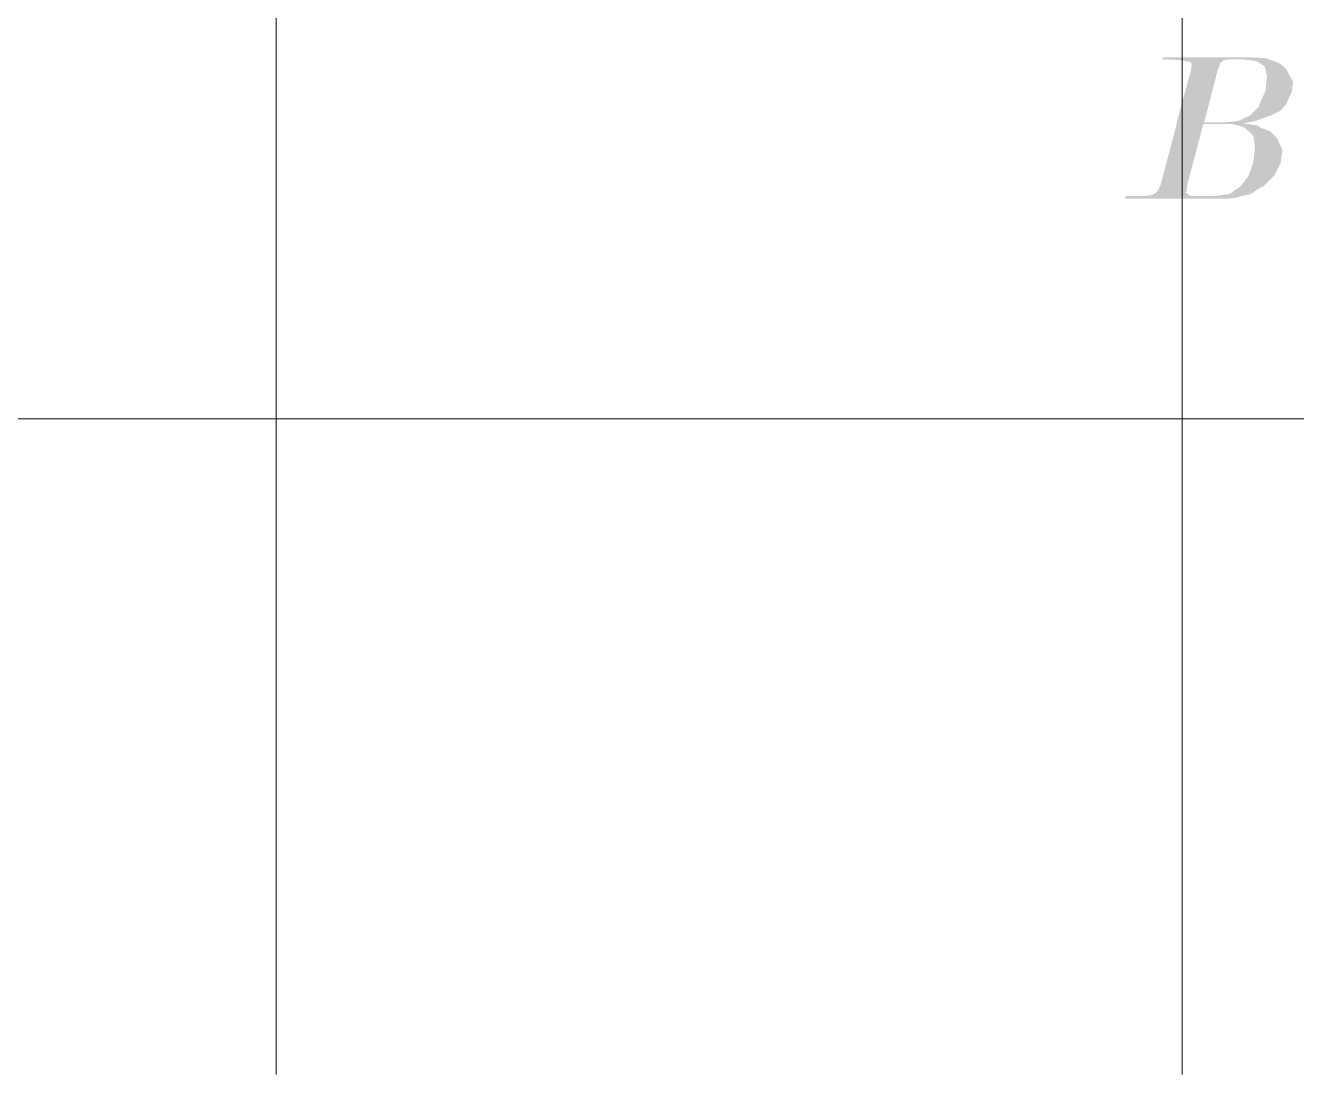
# Model space of a CAD drawing. Header units: millimetres. Extents: x 0 to 216, y 0 to 279.
# Drawn here: x 80.38 to 110.68, y 0 to 25 of the extents above; entities that cross this region are included whole.
import ezdxf

# ---------------------------------------------------------------- set-up
doc = ezdxf.new("R2010")
doc.units = ezdxf.units.MM
doc.layers.add('C00-00-00', color=7, linetype='Continuous')
doc.layers.add('C5A-5A-5A', color=7, linetype='Continuous', true_color=0x5a5a5a)

msp = doc.modelspace()

# ---------------------------------------------------------------- hatches: boundary and pattern name
at = {"layer": 'C5A-5A-5A'}
h = msp.add_hatch(color=256, dxfattribs=at)
h.dxf.hatch_style = 2
h.paths.add_polyline_path([(107.5055, 24.235833), (109.982, 24.214667), (107.484333, 24.214667)])
h = msp.add_hatch(color=256, dxfattribs=at)
h.dxf.hatch_style = 2
h.paths.add_polyline_path([(107.484333, 24.214667), (110.003167, 24.1935), (107.484333, 24.1935)])
h = msp.add_hatch(color=256, dxfattribs=at)
h.dxf.hatch_style = 2
h.paths.add_polyline_path([(107.484333, 24.214667), (109.982, 24.214667), (110.003167, 24.1935)])
h = msp.add_hatch(color=256, dxfattribs=at)
h.dxf.hatch_style = 2
h.paths.add_polyline_path([(107.484333, 24.1935), (108.944833, 24.172333), (107.8865, 24.172333)])
h = msp.add_hatch(color=256, dxfattribs=at)
h.dxf.hatch_style = 2
h.paths.add_polyline_path([(107.484333, 24.1935), (109.114167, 24.1935), (108.944833, 24.172333)])
h = msp.add_hatch(color=256, dxfattribs=at)
h.dxf.hatch_style = 2
h.paths.add_polyline_path([(107.5055, 24.235833), (109.622167, 24.235833), (109.982, 24.214667)])
h = msp.add_hatch(color=256, dxfattribs=at)
h.dxf.hatch_style = 2
h.paths.add_polyline_path([(107.8865, 24.172333), (108.9025, 24.13), (108.1405, 24.13)])
h = msp.add_hatch(color=256, dxfattribs=at)
h.dxf.hatch_style = 2
h.paths.add_polyline_path([(107.8865, 24.172333), (108.944833, 24.172333), (108.9025, 24.13)])
h = msp.add_hatch(color=256, dxfattribs=at)
h.dxf.hatch_style = 2
h.paths.add_polyline_path([(108.1405, 24.13), (108.860167, 24.108833), (108.161667, 24.108833)])
h = msp.add_hatch(color=256, dxfattribs=at)
h.dxf.hatch_style = 2
h.paths.add_polyline_path([(108.1405, 24.13), (108.9025, 24.13), (108.860167, 24.108833)])
h = msp.add_hatch(color=256, dxfattribs=at)
h.dxf.hatch_style = 2
h.paths.add_polyline_path([(108.161667, 24.108833), (108.860167, 24.087667), (108.182833, 24.087667)])
h = msp.add_hatch(color=256, dxfattribs=at)
h.dxf.hatch_style = 2
h.paths.add_polyline_path([(108.161667, 24.108833), (108.860167, 24.108833), (108.860167, 24.087667)])
h = msp.add_hatch(color=256, dxfattribs=at)
h.dxf.hatch_style = 2
h.paths.add_polyline_path([(108.182833, 24.087667), (108.796667, 23.918333), (108.161667, 23.918333)])
h = msp.add_hatch(color=256, dxfattribs=at)
h.dxf.hatch_style = 2
h.paths.add_polyline_path([(108.182833, 24.087667), (108.860167, 24.087667), (108.796667, 23.918333)])
h = msp.add_hatch(color=256, dxfattribs=at)
h.dxf.hatch_style = 2
h.paths.add_polyline_path([(109.368167, 24.1935), (110.130167, 24.151167), (109.706833, 24.151167)])
h = msp.add_hatch(color=256, dxfattribs=at)
h.dxf.hatch_style = 2
h.paths.add_polyline_path([(109.368167, 24.1935), (110.003167, 24.1935), (110.130167, 24.151167)])
h = msp.add_hatch(color=256, dxfattribs=at)
h.dxf.hatch_style = 2
h.paths.add_polyline_path([(109.706833, 24.151167), (110.257167, 24.108833), (109.7915, 24.108833)])
h = msp.add_hatch(color=256, dxfattribs=at)
h.dxf.hatch_style = 2
h.paths.add_polyline_path([(109.706833, 24.151167), (110.130167, 24.151167), (110.257167, 24.108833)])
h = msp.add_hatch(color=256, dxfattribs=at)
h.dxf.hatch_style = 2
h.paths.add_polyline_path([(109.7915, 24.108833), (110.363, 24.024167), (109.9185, 24.024167)])
h = msp.add_hatch(color=256, dxfattribs=at)
h.dxf.hatch_style = 2
h.paths.add_polyline_path([(109.7915, 24.108833), (110.257167, 24.108833), (110.363, 24.024167)])
h = msp.add_hatch(color=256, dxfattribs=at)
h.dxf.hatch_style = 2
h.paths.add_polyline_path([(109.9185, 24.024167), (110.447667, 23.9395), (109.939667, 23.9395)])
h = msp.add_hatch(color=256, dxfattribs=at)
h.dxf.hatch_style = 2
h.paths.add_polyline_path([(109.9185, 24.024167), (110.363, 24.024167), (110.447667, 23.9395)])
h = msp.add_hatch(color=256, dxfattribs=at)
h.dxf.hatch_style = 2
h.paths.add_polyline_path([(109.939667, 23.9395), (110.532333, 23.770167), (109.982, 23.770167)])
h = msp.add_hatch(color=256, dxfattribs=at)
h.dxf.hatch_style = 2
h.paths.add_polyline_path([(109.939667, 23.9395), (110.447667, 23.9395), (110.532333, 23.770167)])
h = msp.add_hatch(color=256, dxfattribs=at)
h.dxf.hatch_style = 2
h.paths.add_polyline_path([(108.161667, 23.918333), (108.479167, 22.690667), (107.823, 22.690667)])
h = msp.add_hatch(color=256, dxfattribs=at)
h.dxf.hatch_style = 2
h.paths.add_polyline_path([(108.161667, 23.918333), (108.796667, 23.918333), (108.479167, 22.690667)])
h = msp.add_hatch(color=256, dxfattribs=at)
h.dxf.hatch_style = 2
h.paths.add_polyline_path([(109.960833, 23.664333), (110.574667, 23.452667), (109.939667, 23.452667)])
h = msp.add_hatch(color=256, dxfattribs=at)
h.dxf.hatch_style = 2
h.paths.add_polyline_path([(109.982, 23.770167), (110.595833, 23.664333), (109.960833, 23.664333)])
h = msp.add_hatch(color=256, dxfattribs=at)
h.dxf.hatch_style = 2
h.paths.add_polyline_path([(109.960833, 23.664333), (110.595833, 23.664333), (110.574667, 23.452667)])
h = msp.add_hatch(color=256, dxfattribs=at)
h.dxf.hatch_style = 2
h.paths.add_polyline_path([(109.982, 23.770167), (110.532333, 23.770167), (110.595833, 23.664333)])
h = msp.add_hatch(color=256, dxfattribs=at)
h.dxf.hatch_style = 2
h.paths.add_polyline_path([(109.9185, 23.389167), (110.4265, 23.114), (109.7915, 23.114)])
h = msp.add_hatch(color=256, dxfattribs=at)
h.dxf.hatch_style = 2
h.paths.add_polyline_path([(109.939667, 23.452667), (110.5535, 23.389167), (109.9185, 23.389167)])
h = msp.add_hatch(color=256, dxfattribs=at)
h.dxf.hatch_style = 2
h.paths.add_polyline_path([(109.9185, 23.389167), (110.5535, 23.389167), (110.4265, 23.114)])
h = msp.add_hatch(color=256, dxfattribs=at)
h.dxf.hatch_style = 2
h.paths.add_polyline_path([(109.939667, 23.452667), (110.574667, 23.452667), (110.5535, 23.389167)])
h = msp.add_hatch(color=256, dxfattribs=at)
h.dxf.hatch_style = 2
h.paths.add_polyline_path([(109.7915, 23.071667), (110.2995, 22.965833), (109.685667, 22.965833)])
h = msp.add_hatch(color=256, dxfattribs=at)
h.dxf.hatch_style = 2
h.paths.add_polyline_path([(109.7915, 23.114), (110.384167, 23.071667), (109.7915, 23.071667)])
h = msp.add_hatch(color=256, dxfattribs=at)
h.dxf.hatch_style = 2
h.paths.add_polyline_path([(109.7915, 23.114), (110.4265, 23.114), (110.384167, 23.071667)])
h = msp.add_hatch(color=256, dxfattribs=at)
h.dxf.hatch_style = 2
h.paths.add_polyline_path([(109.7915, 23.071667), (110.384167, 23.071667), (110.2995, 22.965833)])
h = msp.add_hatch(color=256, dxfattribs=at)
h.dxf.hatch_style = 2
h.paths.add_polyline_path([(109.325833, 22.733), (109.6645, 22.711833), (109.177667, 22.711833)])
h = msp.add_hatch(color=256, dxfattribs=at)
h.dxf.hatch_style = 2
h.paths.add_polyline_path([(109.5375, 22.838833), (109.728, 22.733), (109.325833, 22.733)])
h = msp.add_hatch(color=256, dxfattribs=at)
h.dxf.hatch_style = 2
h.paths.add_polyline_path([(109.325833, 22.733), (109.728, 22.733), (109.6645, 22.711833)])
h = msp.add_hatch(color=256, dxfattribs=at)
h.dxf.hatch_style = 2
h.paths.add_polyline_path([(109.558667, 22.838833), (110.024333, 22.838833), (109.5375, 22.838833)])
h = msp.add_hatch(color=256, dxfattribs=at)
h.dxf.hatch_style = 2
h.paths.add_polyline_path([(109.5375, 22.838833), (110.024333, 22.838833), (109.728, 22.733)])
h = msp.add_hatch(color=256, dxfattribs=at)
h.dxf.hatch_style = 2
h.paths.add_polyline_path([(109.685667, 22.965833), (110.0455, 22.838833), (109.558667, 22.838833)])
h = msp.add_hatch(color=256, dxfattribs=at)
h.dxf.hatch_style = 2
h.paths.add_polyline_path([(109.558667, 22.838833), (110.0455, 22.838833), (110.024333, 22.838833)])
h = msp.add_hatch(color=256, dxfattribs=at)
h.dxf.hatch_style = 2
h.paths.add_polyline_path([(109.685667, 22.965833), (110.2995, 22.965833), (110.0455, 22.838833)])
h = msp.add_hatch(color=256, dxfattribs=at)
h.dxf.hatch_style = 2
h.paths.add_polyline_path([(107.823, 22.648333), (108.077, 21.209), (107.442, 21.209)])
h = msp.add_hatch(color=256, dxfattribs=at)
h.dxf.hatch_style = 2
h.paths.add_polyline_path([(107.823, 22.690667), (109.4105, 22.6695), (107.823, 22.6695)])
h = msp.add_hatch(color=256, dxfattribs=at)
h.dxf.hatch_style = 2
h.paths.add_polyline_path([(107.823, 22.690667), (109.5375, 22.690667), (109.4105, 22.6695)])
h = msp.add_hatch(color=256, dxfattribs=at)
h.dxf.hatch_style = 2
h.paths.add_polyline_path([(107.823, 22.6695), (109.5375, 22.648333), (107.823, 22.648333)])
h = msp.add_hatch(color=256, dxfattribs=at)
h.dxf.hatch_style = 2
h.paths.add_polyline_path([(107.823, 22.6695), (109.4105, 22.6695), (109.5375, 22.648333)])
h = msp.add_hatch(color=256, dxfattribs=at)
h.dxf.hatch_style = 2
h.paths.add_polyline_path([(107.823, 22.648333), (108.458, 22.648333), (108.077, 21.209)])
h = msp.add_hatch(color=256, dxfattribs=at)
h.dxf.hatch_style = 2
h.paths.add_polyline_path([(109.177667, 22.711833), (109.5375, 22.690667), (108.966, 22.690667)])
h = msp.add_hatch(color=256, dxfattribs=at)
h.dxf.hatch_style = 2
h.paths.add_polyline_path([(109.114167, 22.648333), (109.770333, 22.606), (109.325833, 22.606)])
h = msp.add_hatch(color=256, dxfattribs=at)
h.dxf.hatch_style = 2
h.paths.add_polyline_path([(109.114167, 22.648333), (109.5375, 22.648333), (109.770333, 22.606)])
h = msp.add_hatch(color=256, dxfattribs=at)
h.dxf.hatch_style = 2
h.paths.add_polyline_path([(109.177667, 22.711833), (109.6645, 22.711833), (109.5375, 22.690667)])
h = msp.add_hatch(color=256, dxfattribs=at)
h.dxf.hatch_style = 2
h.paths.add_polyline_path([(109.325833, 22.606), (109.812667, 22.563667), (109.431667, 22.563667)])
h = msp.add_hatch(color=256, dxfattribs=at)
h.dxf.hatch_style = 2
h.paths.add_polyline_path([(109.325833, 22.606), (109.770333, 22.606), (109.812667, 22.563667)])
h = msp.add_hatch(color=256, dxfattribs=at)
h.dxf.hatch_style = 2
h.paths.add_polyline_path([(109.431667, 22.563667), (110.0455, 22.479), (109.5375, 22.479)])
h = msp.add_hatch(color=256, dxfattribs=at)
h.dxf.hatch_style = 2
h.paths.add_polyline_path([(109.431667, 22.563667), (109.812667, 22.563667), (110.0455, 22.479)])
h = msp.add_hatch(color=256, dxfattribs=at)
h.dxf.hatch_style = 2
h.paths.add_polyline_path([(109.5375, 22.479), (110.151333, 22.373167), (109.643333, 22.373167)])
h = msp.add_hatch(color=256, dxfattribs=at)
h.dxf.hatch_style = 2
h.paths.add_polyline_path([(109.5375, 22.479), (110.0455, 22.479), (110.151333, 22.373167)])
h = msp.add_hatch(color=256, dxfattribs=at)
h.dxf.hatch_style = 2
h.paths.add_polyline_path([(109.643333, 22.373167), (110.214833, 22.309667), (109.6645, 22.309667)])
h = msp.add_hatch(color=256, dxfattribs=at)
h.dxf.hatch_style = 2
h.paths.add_polyline_path([(109.643333, 22.373167), (110.151333, 22.373167), (110.214833, 22.309667)])
h = msp.add_hatch(color=256, dxfattribs=at)
h.dxf.hatch_style = 2
h.paths.add_polyline_path([(109.6645, 22.309667), (110.320667, 22.076833), (109.685667, 22.076833)])
h = msp.add_hatch(color=256, dxfattribs=at)
h.dxf.hatch_style = 2
h.paths.add_polyline_path([(109.6645, 22.309667), (110.214833, 22.309667), (110.320667, 22.076833)])
h = msp.add_hatch(color=256, dxfattribs=at)
h.dxf.hatch_style = 2
h.paths.add_polyline_path([(109.685667, 22.0345), (110.2995, 21.717), (109.643333, 21.717)])
h = msp.add_hatch(color=256, dxfattribs=at)
h.dxf.hatch_style = 2
h.paths.add_polyline_path([(109.685667, 22.076833), (110.341833, 22.0345), (109.685667, 22.0345)])
h = msp.add_hatch(color=256, dxfattribs=at)
h.dxf.hatch_style = 2
h.paths.add_polyline_path([(109.685667, 22.076833), (110.320667, 22.076833), (110.341833, 22.0345)])
h = msp.add_hatch(color=256, dxfattribs=at)
h.dxf.hatch_style = 2
h.paths.add_polyline_path([(109.685667, 22.0345), (110.341833, 22.0345), (110.2995, 21.717)])
h = msp.add_hatch(color=256, dxfattribs=at)
h.dxf.hatch_style = 2
h.paths.add_polyline_path([(109.643333, 21.717), (110.151333, 21.420667), (109.5375, 21.420667)])
h = msp.add_hatch(color=256, dxfattribs=at)
h.dxf.hatch_style = 2
h.paths.add_polyline_path([(109.643333, 21.717), (110.2995, 21.717)])
h = msp.add_hatch(color=256, dxfattribs=at)
h.dxf.hatch_style = 2
h.paths.add_polyline_path([(109.643333, 21.717), (110.2995, 21.717)])
h = msp.add_hatch(color=256, dxfattribs=at)
h.dxf.hatch_style = 2
h.paths.add_polyline_path([(109.643333, 21.717), (110.2995, 21.717), (110.151333, 21.420667)])
h = msp.add_hatch(color=256, dxfattribs=at)
h.dxf.hatch_style = 2
h.paths.add_polyline_path([(109.5375, 21.420667), (109.897333, 21.166667), (109.347, 21.166667)])
h = msp.add_hatch(color=256, dxfattribs=at)
h.dxf.hatch_style = 2
h.paths.add_polyline_path([(109.5375, 21.420667), (110.151333, 21.420667), (109.897333, 21.166667)])
h = msp.add_hatch(color=256, dxfattribs=at)
h.dxf.hatch_style = 2
h.paths.add_polyline_path([(106.6165, 20.933833), (109.241167, 20.8915), (106.595333, 20.8915)])
h = msp.add_hatch(color=256, dxfattribs=at)
h.dxf.hatch_style = 2
h.paths.add_polyline_path([(107.061, 20.933833), (108.2675, 20.933833), (106.6165, 20.933833)])
h = msp.add_hatch(color=256, dxfattribs=at)
h.dxf.hatch_style = 2
h.paths.add_polyline_path([(106.6165, 20.933833), (109.368167, 20.933833), (109.241167, 20.8915)])
h = msp.add_hatch(color=256, dxfattribs=at)
h.dxf.hatch_style = 2
h.paths.add_polyline_path([(107.230333, 20.955), (108.204, 20.933833), (107.061, 20.933833)])
h = msp.add_hatch(color=256, dxfattribs=at)
h.dxf.hatch_style = 2
h.paths.add_polyline_path([(107.061, 20.933833), (108.2675, 20.933833)])
h = msp.add_hatch(color=256, dxfattribs=at)
h.dxf.hatch_style = 2
h.paths.add_polyline_path([(107.272667, 20.976167), (108.098167, 20.955), (107.230333, 20.955)])
h = msp.add_hatch(color=256, dxfattribs=at)
h.dxf.hatch_style = 2
h.paths.add_polyline_path([(107.230333, 20.955), (108.098167, 20.955), (108.204, 20.933833)])
h = msp.add_hatch(color=256, dxfattribs=at)
h.dxf.hatch_style = 2
h.paths.add_polyline_path([(107.336167, 21.0185), (108.098167, 20.976167), (107.272667, 20.976167)])
h = msp.add_hatch(color=256, dxfattribs=at)
h.dxf.hatch_style = 2
h.paths.add_polyline_path([(107.272667, 20.976167), (108.098167, 20.976167), (108.098167, 20.955)])
h = msp.add_hatch(color=256, dxfattribs=at)
h.dxf.hatch_style = 2
h.paths.add_polyline_path([(107.357333, 21.039667), (108.034667, 21.0185), (107.336167, 21.0185)])
h = msp.add_hatch(color=256, dxfattribs=at)
h.dxf.hatch_style = 2
h.paths.add_polyline_path([(107.336167, 21.0185), (108.034667, 21.0185), (108.098167, 20.976167)])
h = msp.add_hatch(color=256, dxfattribs=at)
h.dxf.hatch_style = 2
h.paths.add_polyline_path([(107.442, 21.209), (108.055833, 21.039667), (107.357333, 21.039667)])
h = msp.add_hatch(color=256, dxfattribs=at)
h.dxf.hatch_style = 2
h.paths.add_polyline_path([(107.357333, 21.039667), (108.055833, 21.039667), (108.034667, 21.0185)])
h = msp.add_hatch(color=256, dxfattribs=at)
h.dxf.hatch_style = 2
h.paths.add_polyline_path([(107.442, 21.209), (108.077, 21.209), (108.055833, 21.039667)])
h = msp.add_hatch(color=256, dxfattribs=at)
h.dxf.hatch_style = 2
h.paths.add_polyline_path([(109.071833, 20.976167), (109.368167, 20.933833), (108.712, 20.933833)])
h = msp.add_hatch(color=256, dxfattribs=at)
h.dxf.hatch_style = 2
h.paths.add_polyline_path([(109.325833, 21.1455), (109.579833, 20.976167), (109.071833, 20.976167)])
h = msp.add_hatch(color=256, dxfattribs=at)
h.dxf.hatch_style = 2
h.paths.add_polyline_path([(109.071833, 20.976167), (109.579833, 20.976167), (109.368167, 20.933833)])
h = msp.add_hatch(color=256, dxfattribs=at)
h.dxf.hatch_style = 2
h.paths.add_polyline_path([(109.347, 21.166667), (109.833833, 21.1455), (109.325833, 21.1455)])
h = msp.add_hatch(color=256, dxfattribs=at)
h.dxf.hatch_style = 2
h.paths.add_polyline_path([(109.325833, 21.1455), (109.833833, 21.1455), (109.579833, 20.976167)])
h = msp.add_hatch(color=256, dxfattribs=at)
h.dxf.hatch_style = 2
h.paths.add_polyline_path([(109.347, 21.166667), (109.897333, 21.166667), (109.833833, 21.1455)])
h = msp.add_hatch(color=256, dxfattribs=at)
h.dxf.hatch_style = 2
h.paths.add_polyline_path([(106.595333, 20.8915), (109.0295, 20.870333), (106.595333, 20.870333)])
h = msp.add_hatch(color=256, dxfattribs=at)
h.dxf.hatch_style = 2
h.paths.add_polyline_path([(106.595333, 20.8915), (109.241167, 20.8915), (109.0295, 20.870333)])

# ---------------------------------------------------------------- linework, layer by layer
at = {"layer": 'C00-00-00', "lineweight": 0}
for points in [[(86.36, 0), (86.36, 279.4)], [(107.95, 0), (107.95, 279.4)], [(16.213667, 15.621), (149.648333, 15.621)]]:
    msp.add_lwpolyline(points, dxfattribs=at)

doc.saveas('drawing.dxf')
